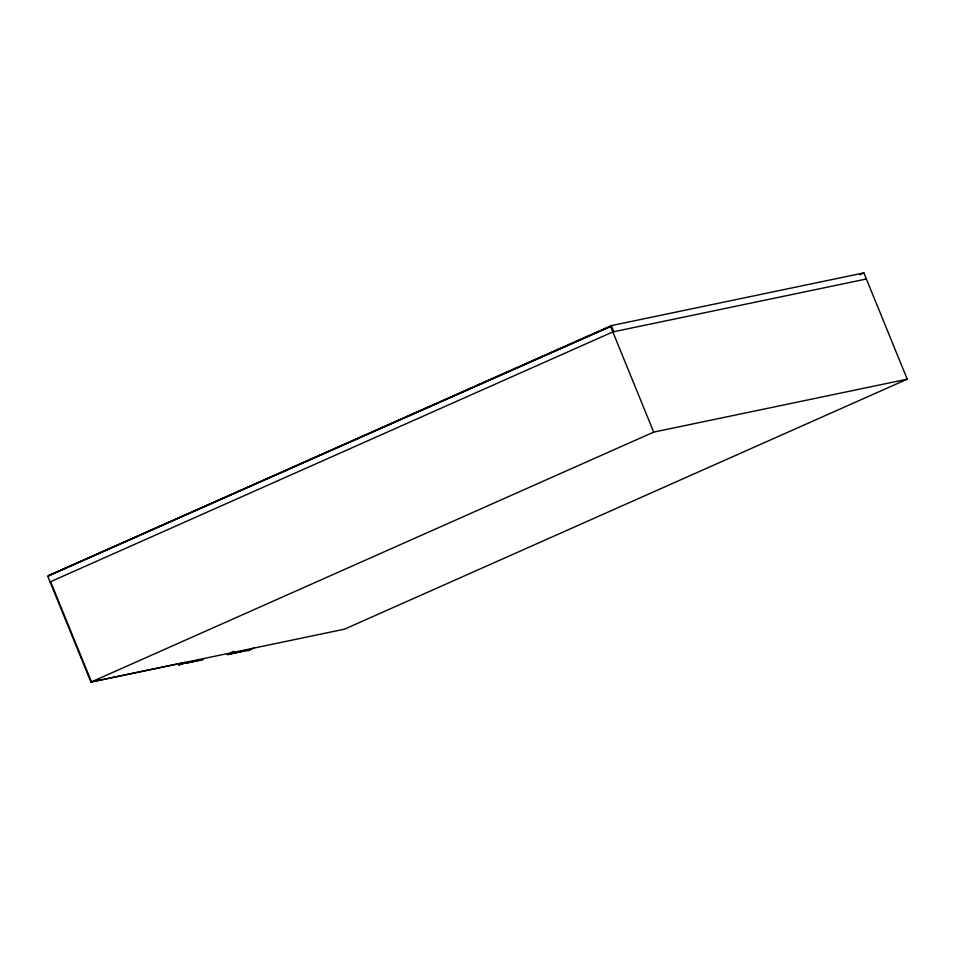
<?xml version="1.0" encoding="UTF-8"?>
<svg xmlns="http://www.w3.org/2000/svg" width="955" height="955" viewBox="0 0 955 955"><rect width="100%" height="100%" fill="white"/><g stroke="black" fill="none" stroke-linecap="round" stroke-linejoin="round"><path stroke-width="1.43" d="M611.343 325.607L48.574 575.602L611.522 326.037L47.75 576.247L90.952 682.097L344.492 629.178L907.25 379.183L863.881 272.903L611.343 325.607L613.838 331.707M50.066 581.929L612.824 331.922L866.364 279.003M859.787 274.718L863.881 272.903M90.952 682.097L653.709 432.102L907.25 379.183M185.115 662.448L178.681 665.11L184.804 662.388L91.477 681.87L50.591 581.691M186.404 662.949L185.473 663.367L203.403 659.404L181.844 663.904M198.843 660.347L199.774 659.941L182.775 663.486M232.841 653.256L251.129 649.328M245.268 650.665L227.338 654.617L249.828 649.71M253.935 648.087L247.5 650.749L248.324 650.57M47.75 576.247L48.753 576.044M231.301 652.229L234.118 651.644M181.486 663.868L182.31 663.689M610.508 326.252L653.709 432.102"/></g></svg>
